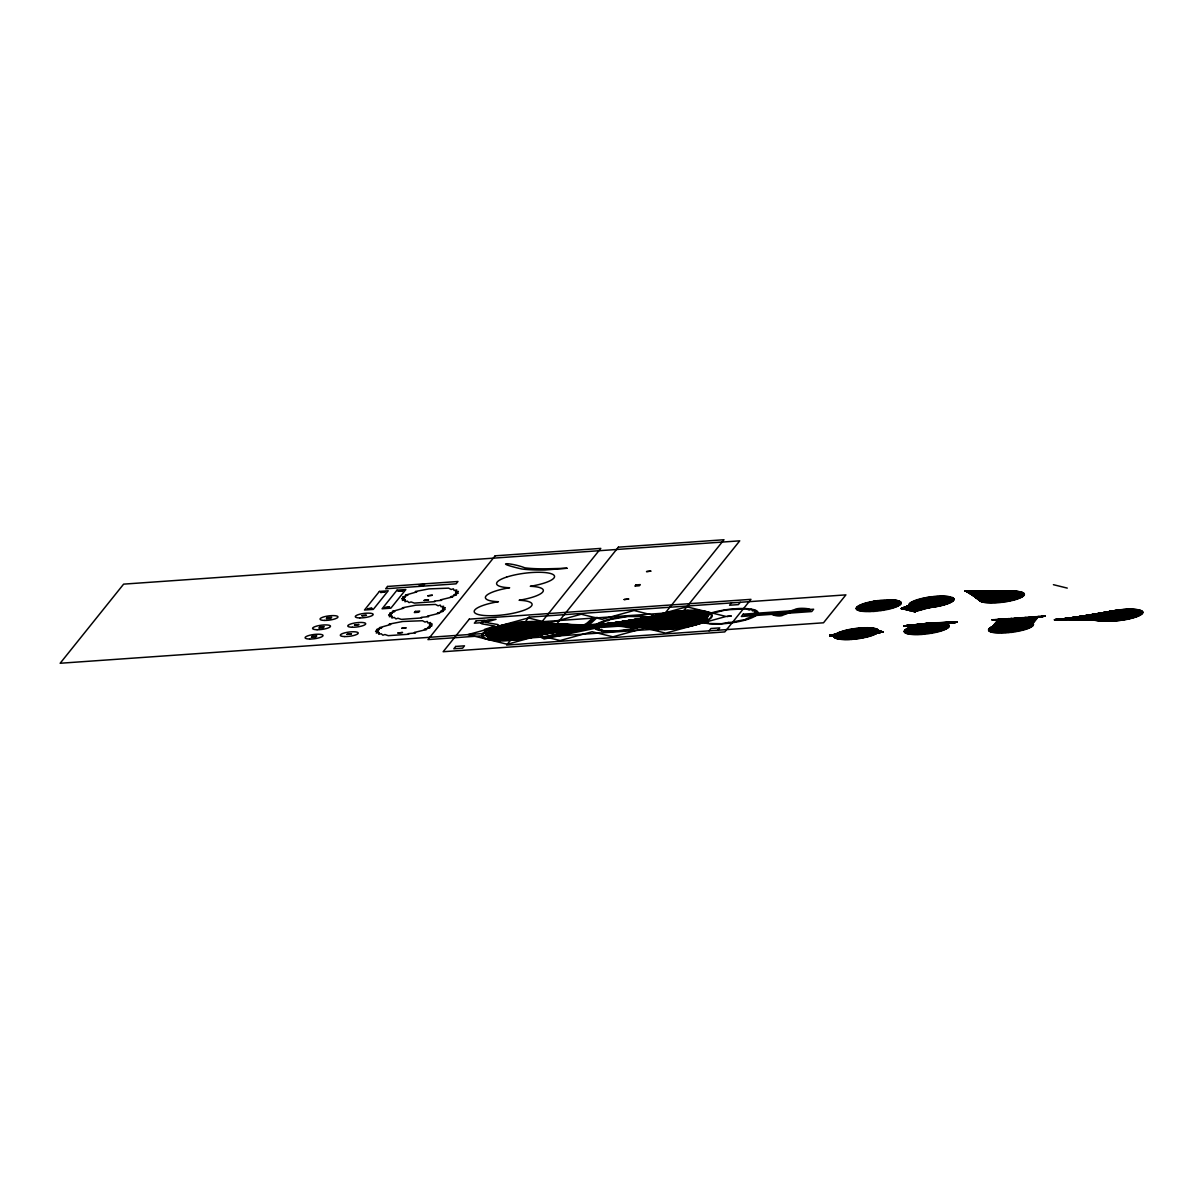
<?xml version="1.0" encoding="UTF-8"?>
<svg xmlns="http://www.w3.org/2000/svg" width="1203" height="1203" viewBox="0 0 1203 1203"><rect width="100%" height="100%" fill="white"/><g stroke="black" fill="none" stroke-linecap="round" stroke-linejoin="round"><path stroke-width="1.5" d="M873.363 611.605L873.634 601.711L894.355 599.996M915.378 607.726L915.242 611.951L909.528 605.816M913.167 611.44L914.641 600.523M872.01 611.68L873.634 601.711L895.318 600.117M888.656 599.726L887.513 605.124L857.047 609.816M916.385 607.831L915.242 611.951L909.273 605.515M915.603 600.162L912.475 611.274L952.4 601.5M870.686 611.726L873.634 601.711L896.235 600.252M773.093 613.169L773.935 614.568A7.94 1.865 -7.3 0 0 775.409 614.883L779.8 614.913A5.804 1.368 -7.3 0 0 781.529 614.703L799.86 609.154A5.804 1.368 -7.3 0 1 801.574 608.944L805.98 608.974A7.94 1.865 -7.3 0 1 807.439 609.274L808.296 610.688L746.687 615.019M869.393 611.756L873.634 601.711L897.077 600.417M889.889 599.726L887.513 605.124L856.716 609.53M916.611 599.816L911.648 611.064L954.009 599.35M868.145 611.756L873.634 601.711L897.844 600.598M917.694 599.47L910.942 610.898L953.979 599.019M891.077 599.756L887.513 605.124L856.461 609.229M866.927 611.741L873.634 601.711L898.551 600.808M918.821 599.124L910.25 610.733L953.859 598.703M594.959 617.771L589.259 622.928A74.902 17.609 -7.3 0 1 579.741 627.891L565.771 632.673L546.794 637.274L605.861 624.913M1000.445 633.214L1012.129 618.327M865.754 611.695L873.634 601.711L899.167 601.034M989.768 631.53L999.452 619.214L1032.009 622.733M1009.798 632.703L1021.633 617.665L988.806 629.004M1015.362 631.936L1026.926 617.289L989.858 627.906M990.851 632.011L1001.046 619.109L1032.46 622.989M1020.67 630.868L1031.678 616.959L991.663 626.793M1021.918 630.567L1032.73 616.883L992.415 626.417M996.941 633.079L1008.43 618.583L1033.497 624.507M1007.016 632.958L1019.001 617.846M1019.392 631.169L1030.61 617.034M1023.121 630.252L1033.783 616.808M1026.415 629.244L1036.43 616.628M989.347 631.259L998.926 619.259M1004.31 633.124L1016.355 618.026M668.808 629.274L739.74 540.839L123.623 584.132L60.15 663.259L676.266 619.966M709.078 630.838L710.943 628.507L719.74 627.891L717.875 630.222M731.484 602.914L729.604 605.229L738.416 604.613L740.281 602.297M999.227 633.199L1011.076 618.402M1001.693 633.214L1013.723 618.222L1033.076 625.56M1011.197 632.537L1023.227 617.545L989.077 628.643M1018.069 631.44L1029.557 617.109L1029.979 627.786M1024.264 629.921L1034.836 616.733M1029.197 628.146L1038.535 616.477M989.001 630.973L998.4 619.289M991.498 632.222L1002.099 619.034M995.873 633.004L1007.377 618.658L988.761 630.673M1013.994 632.161L1025.858 617.365M1008.4 632.838L1020.58 617.74M1028.339 628.522L1038.009 616.507M992.234 632.417L1003.152 618.959M994.866 632.883L1006.325 618.733M1016.73 631.695L1028.505 617.184L990.385 627.545M990.264 631.786L1000.52 619.139M993.919 632.748L1005.272 618.808L1033.347 623.861M1005.648 633.064L1017.949 617.921M993.046 632.598L1004.204 618.883L1033.136 623.56M998.054 633.154L1010.024 618.477L1033.437 624.853M1025.377 629.59L1035.903 616.658L994.129 625.68M1027.407 628.883L1037.482 616.553L995.076 625.319M1002.986 633.184L1015.302 618.101L1032.76 625.921M1012.595 632.357L1024.806 617.44M892.22 599.816L887.513 605.124L856.295 608.913M909.423 610.522L919.994 598.808M864.641 611.635L873.634 601.711L899.709 601.274M863.574 611.545L873.634 601.711L900.175 601.53M908.596 610.312L921.227 598.492M893.318 599.891L887.513 605.124L856.22 608.598M862.566 611.44L873.634 601.711L900.551 601.816M907.904 610.147L922.49 598.207M861.634 611.304L873.634 601.711L900.836 602.101M649.019 621.094L651.47 619.154L648.733 619.59L649.409 617.771L646.883 618.357L645.71 616.763L627.59 616.462L607.229 620.071L608.808 620.417L601.936 621.846L604.041 622.026L597.996 623.74L600.477 623.74L595.665 625.635M860.746 611.154L873.634 601.711L901.047 602.417M906.927 609.906L923.784 597.921M859.95 610.974L873.634 601.711L901.167 602.733M925.107 597.65L906.1 609.695L950.49 602.613M859.213 610.778L873.634 601.711L901.197 603.064M598.372 625.44L595.064 627.395L597.846 627.034L596.267 628.928L598.914 628.417L599.154 630.131L601.53 629.5L603.59 630.928L615.831 631.139L636.628 628.101L635.349 627.665L642.477 626.417L640.628 626.146L650.297 622.658M651.184 621.725L647.876 623.68L650.643 623.319L649.079 625.214L651.725 624.703L651.966 626.417L654.342 625.786L656.402 627.214L658.342 626.507L662.071 627.56L675.68 626.823L695.289 622.703L693.439 622.432L699.935 620.853L697.635 620.763L703.108 618.943L700.492 619.049L704.582 617.109L701.815 617.38L704.281 615.44L701.544 615.891L702.221 614.071L699.695 614.643L698.522 613.064L680.402 612.748L660.041 616.357L661.62 616.703L654.748 618.131L656.853 618.312L650.808 620.026L653.289 620.026L648.477 621.921M858.551 610.568L873.634 601.711L901.152 603.395M949.708 602.989L904.987 609.425L926.46 597.41M857.965 610.327L873.634 601.711L901.002 603.741M988.595 630.372L1011.603 618.372L1033.302 625.199M857.468 610.071L873.634 601.711L900.776 604.101M927.844 597.169L903.874 609.154L948.851 603.365M647.68 622.763L651.77 620.823M988.52 630.041L1014.776 618.147M902.626 608.853L929.227 596.959M921.378 634.582L948.941 622.763L904.791 630.177M920.024 634.658L947.874 622.838L904.34 630.898M918.701 634.703L946.821 622.913L904.235 631.575M917.408 634.733L945.769 622.989L904.476 632.207M988.52 629.71L1017.407 617.951L1032.369 626.282M916.16 634.748L945.242 623.034L904.731 632.507M923.498 608.011L901.378 608.538L930.626 596.778M914.942 634.718L944.716 623.064L905.483 633.064M922.205 608.041L901.378 608.538L932.024 596.598M913.769 634.673L944.19 623.109L905.979 633.304M924.821 607.966L901.378 608.538L933.423 596.447M988.625 629.364L1019.527 617.816L1031.888 626.658M920.957 608.056L901.378 608.538L934.806 596.312M912.656 634.613L944.19 623.109L906.566 633.545M911.588 634.522L943.648 623.139L907.949 633.951M926.175 607.891L901.378 608.538L936.19 596.207M919.739 608.026L901.378 608.538L937.543 596.132M910.581 634.417L943.648 623.139L908.761 634.131M927.543 607.801L901.378 608.538L938.881 596.071M909.633 634.282L943.648 623.139M928.927 607.68L901.378 608.538L940.19 596.026M918.566 607.981L901.378 608.538L941.453 596.011M930.31 607.545L901.378 608.538L942.701 596.011M989.422 628.282L1025.332 617.395L1030.7 627.41M931.708 607.38L901.378 608.538L943.889 596.041M907.227 633.755L944.19 623.109M933.107 607.199L901.378 608.538L945.032 596.102M934.505 606.989L901.378 608.538L946.129 596.177M948.129 596.402L902.912 608.913L947.919 603.726M904.43 609.289L949.889 596.703M905.949 609.665L951.979 597.32M908.175 610.222L952.971 597.831M908.866 610.387L953.362 598.102M913.453 611.515L953.588 600.387M952.881 601.124L914.415 611.756L912.927 601.259M947.152 596.282L902.07 608.718L946.941 604.071M903.603 609.094L949.047 596.538M905.122 609.47L950.656 596.899M907.348 610.011L952.52 597.56M909.558 610.553L953.648 598.387M912.205 611.199L953.964 599.68M912.746 611.35L953.814 600.041M953.287 600.763L913.859 611.62L913.754 600.883M990.986 627.169L1030.084 617.064M850.957 639.53L882.716 631.816L860.972 627.846M905.062 632.793L945.242 623.034M852.325 639.44L829.905 635.53L862.325 627.771M849.604 639.605L882.716 631.816L859.589 627.966M853.709 639.319L829.905 635.53L863.664 627.71M848.28 639.665L882.716 631.816L858.205 628.086M993.227 626.041L1034.309 616.763M855.107 639.184L829.905 635.53L864.972 627.665M847.002 639.68L882.716 631.816L856.807 628.237M856.506 639.019L829.905 635.53L866.25 627.65M845.739 639.695L882.716 631.816L855.408 628.417M904.31 631.891L946.295 622.959M857.904 638.838L829.905 635.53L867.483 627.65M844.521 639.665L882.716 631.816L854.01 628.598M909.288 610.492L951.844 601.876M859.288 638.628L829.905 635.53L868.671 627.695M510.824 639.274L570.643 627.38L523.891 622.989M996.099 624.974L1039.061 616.432M512.749 639.139L572.899 627.109L568.418 627.59L569.184 627.966L572.808 627.274L525.801 622.853M514.689 638.958L574.869 627.094L527.681 622.763M516.643 638.763L576.463 626.974L529.515 622.703M680.387 612.011L620.297 623.906L667.364 628.252M682.327 611.861L622.402 623.755L669.259 628.146M843.363 639.62L882.716 631.816L852.626 628.823M676.477 612.417L616.598 624.162L663.68 628.387M678.447 612.207L618.177 624.041L665.5 628.327M684.236 611.726L623.455 623.68L671.184 627.996M508.929 639.394L570.643 627.38L521.952 623.139M518.598 638.522L578.568 626.823L531.32 622.673M674.522 612.673L614.477 624.312L661.906 628.387M860.671 638.417L829.905 635.53L869.814 627.74M904.235 631.229L947.347 622.883M1119.467 609.861L1076.354 618.207L1111.046 621.139M520.553 638.267L580.688 626.688L533.064 622.673M686.116 611.635L623.455 623.68L673.124 627.831M997.182 624.628L1040.129 616.357M507.064 639.47L570.643 627.38L520.012 623.334M672.567 612.944L612.372 624.462L616.883 624.101L615.996 623.695L612.462 624.447L660.191 628.372M842.235 639.56L882.716 631.816L851.258 629.049M1074.76 618.327L1118.068 610.056M1120.865 609.68L1076.354 618.207L1112.339 621.109M522.508 637.966L583.32 626.492L534.749 622.703M1122.264 609.53L1076.354 618.207L1113.662 621.049M670.642 613.244L609.726 624.643L547.26 630.222M687.951 611.575L623.455 623.68L675.078 627.62M862.04 638.176L829.905 635.53L870.912 627.816M1073.181 618.432L1116.685 610.267M505.245 639.515L570.643 627.38L518.057 623.545M524.433 637.65L585.44 626.342L648.026 620.056M998.31 624.297L1041.708 616.252M1123.647 609.41L1076.354 618.207L1115.001 620.974M668.718 613.575L607.62 624.793L544.673 631.786M689.74 611.545L623.455 623.68L677.033 627.395M841.183 639.47L882.716 631.816L849.904 629.289M1071.602 618.537L1115.301 610.492M526.328 637.304L587.545 626.207L537.906 622.883M1015.663 621.38L1044.881 616.026L1004.595 622.823M1070.535 618.613L1113.948 610.748M1125.031 609.304L1076.354 618.207L1116.369 620.883M503.486 639.53L570.643 627.38L516.087 623.801M863.378 637.921L829.905 635.53L871.949 627.921M1126.384 609.214L1076.354 618.207L1117.767 620.763M666.838 613.936L605.5 624.943L542.418 632.823M691.484 611.545L623.455 623.68L678.988 627.124M907.483 610.041L951.212 602.252M999.482 623.966L1044.881 616.026L1003.272 623.079M528.207 636.943L589.665 626.056L539.38 623.004M840.175 639.364L882.716 631.816L848.581 629.56M904.521 630.537L948.415 622.808M1068.956 618.733L1112.625 611.004M1127.722 609.154L1076.354 618.207L1119.151 620.628M501.771 639.515L570.643 627.38L514.147 624.071M664.988 614.312L603.395 625.079L654.026 627.981M1012.896 621.605L1044.881 616.026L1010.114 621.936M693.169 611.575L623.455 623.68L680.928 626.838M864.686 637.635L829.905 635.53L872.927 628.041M1000.716 623.665L1044.881 616.026L1001.979 623.365M500.117 639.455L570.643 627.38L512.207 624.387M530.027 636.552L591.771 625.906L540.764 623.169M1011.512 621.756L1044.881 616.026M1067.377 618.838L1111.331 611.289M1129.031 609.109L1076.354 618.207L1120.549 620.462M663.184 614.703L601.274 625.229L652.673 627.801M839.228 639.229L882.716 631.816L847.273 629.846M531.816 636.146L593.35 625.786L542.072 623.365M694.793 611.65L623.455 623.68L682.868 626.522M1130.294 609.094L1076.354 618.207L1121.948 620.282M498.523 639.379L570.643 627.38L510.298 624.703M865.98 637.349L829.905 635.53L873.829 628.192M1065.783 618.943L1110.068 611.59M661.424 615.124L599.696 625.349L651.424 627.59M631.921 622.568C625.816 624.793 639.44 622.568 632.086 622.537M1131.542 609.109L1076.354 618.207L1123.346 620.071M533.546 635.71L658.086 616.026M696.342 611.741L623.455 623.68L684.763 626.177M838.356 639.079L882.716 631.816L846.01 630.131M497.019 639.259L570.643 627.38L508.403 625.064M874.671 628.342L830.431 635.485L868.416 636.733M1064.73 619.019L1108.835 611.891M1132.73 609.139L1076.354 618.207L1124.73 619.861M659.725 615.56L535.2 635.274M905.137 629.816L949.468 622.733M697.815 611.876L623.455 623.68L686.627 625.816M837.544 638.898L882.19 631.846L844.792 630.447M495.591 639.109L570.643 627.38L506.553 625.44M1133.873 609.184L1076.354 618.207L1126.083 619.62M875.453 628.537L830.957 635.455L869.574 636.402M1063.151 619.139L1107.662 612.222M699.199 612.041L623.455 623.68L688.462 625.425M1134.955 609.259L1076.354 618.207L1127.422 619.365M494.253 638.928L570.643 627.38L504.749 625.846M536.809 634.808L599.169 625.38L545.38 624.116M836.807 638.703L881.649 631.891L843.604 630.778M905.588 629.44L949.994 622.688M876.145 628.733L831.484 635.41L870.671 636.071M1062.084 619.214L1106.534 612.553M656.522 616.492L593.891 625.755L648.267 626.793M700.492 612.237L623.455 623.68L690.236 625.019M1135.993 609.365L1076.354 618.207L1128.745 619.094M493.004 638.718L570.643 627.38L502.989 626.267M836.145 638.492L881.122 631.921L842.476 631.109M538.327 634.327L600.748 625.274L546.267 624.432M1136.97 609.485L1076.354 618.207L1130.023 618.793M701.695 612.462L623.455 623.68L691.966 624.583M876.761 628.958L832.01 635.379L871.724 635.71M906.1 629.064L951.047 622.628M1060.505 619.319L1105.452 612.898M491.847 638.492L570.643 627.38L501.29 626.703M655.049 616.974L592.297 625.861L647.425 626.477M539.771 633.846L602.327 625.154L547.064 624.763M835.574 638.252L880.596 631.966L841.408 631.455M1137.888 609.635L1076.354 618.207L1131.271 618.492M702.808 612.703L623.455 623.68L693.635 624.131M877.303 629.199L832.536 635.334L872.716 635.364M490.794 638.222L570.643 627.38L499.666 627.154M906.701 628.688L951.573 622.583M1059.452 619.395L1104.429 613.244M653.635 617.47L590.718 625.981L646.703 626.131M1138.73 609.801L1076.354 618.207L1132.474 618.177M541.139 633.334L603.921 625.049L547.726 625.124M703.8 612.989L623.455 623.68L695.229 623.68M835.062 638.011L880.07 631.996L840.386 631.801M489.832 637.921L570.643 627.38L498.102 627.62M877.769 629.47L833.062 635.304L873.634 635.004M1139.497 609.981L1076.354 618.207L1133.617 617.846M907.378 628.327L952.099 622.553M1058.399 619.47L1103.482 613.605M652.312 617.981L589.139 626.086L646.086 625.755M704.702 613.289L623.455 623.68L696.763 623.199M834.641 637.74L879.543 632.041L839.423 632.161M488.989 637.605L570.643 627.38L496.613 628.116M1140.188 610.192L1076.354 618.207L1134.73 617.515M878.145 629.74L833.062 635.304L874.491 634.628M1102.595 613.966L1057.858 619.5L1098.7 619.184M651.094 618.492L588.072 626.161L645.575 625.365M705.484 613.635L623.455 623.68L698.206 622.703M908.13 627.951L953.167 622.477M1140.82 610.417L1076.354 618.207L1135.782 617.169M488.268 637.259L570.643 627.38L495.2 628.613M543.591 632.312L606.553 624.868L548.733 625.906M834.311 637.455L879.543 632.041L838.536 632.522M706.161 613.981L623.455 623.68L699.575 622.207M878.431 630.026L833.604 635.259L875.288 634.252M908.957 627.575L953.693 622.432M1056.805 619.575L1101.768 614.342M1141.361 610.658L1076.354 618.207L1136.76 616.808M487.651 636.883L570.643 627.38L493.892 629.109M649.966 619.004L587.019 626.237L645.199 624.958M676.582 619.395L674.026 620.237L675.65 620.553M706.717 614.372L623.455 623.68L700.838 621.695M834.055 637.154L879.017 632.071L837.709 632.898M1141.812 610.913L1076.354 618.207L1137.692 616.447M487.155 636.492L570.643 627.38L492.659 629.62M932.746 622.823L904.055 625.921L946.55 623.786M878.641 630.342L833.604 635.259L875.995 633.891M1101.016 614.718L1056.279 619.62L1098.113 618.598M648.943 619.53L585.966 626.312L644.943 624.522M909.844 627.214L954.746 622.357M1142.188 611.184L1076.354 618.207L1138.549 616.071M707.153 614.763L623.455 623.68L702.026 621.184M934.084 622.763L904.055 625.921L945.859 623.59M833.89 636.838L879.017 632.071L836.957 633.274M486.764 636.086L570.643 627.38L491.531 630.146M545.636 631.274L608.673 624.718L549.245 626.763M935.393 622.718L904.055 625.921L945.092 623.395M910.806 626.853L955.799 622.282M876.641 633.515L834.13 635.229L878.761 630.658M1097.873 617.966L1055.226 619.695L1100.339 615.094M1142.489 611.485L1076.354 618.207L1139.331 615.71M707.484 615.199L623.455 623.68L703.093 620.658M856.235 608.252L887.513 605.124L887.378 599.741M486.508 635.65L570.643 627.38L490.508 630.658M936.656 622.703L904.055 625.921L944.25 623.229M833.814 636.522L878.491 632.116L836.28 633.635M546.508 630.748L609.199 624.673L549.335 627.229M1142.7 611.786L1076.354 618.207L1140.053 615.334M707.68 615.635L623.455 623.68L704.071 620.131M937.904 622.703L904.055 625.921L943.332 623.094M911.814 626.507L956.325 622.252M877.198 633.139L834.13 635.229L878.807 630.989M1055.226 619.695L1099.737 615.47M647.214 620.583L584.914 626.387L644.778 623.605M486.373 635.199L570.643 627.38L489.591 631.184M935.889 606.778L901.378 608.538L945.889 604.417M1142.82 612.101L1076.354 618.207L1140.685 614.959M707.755 616.086L623.455 623.68L704.943 619.605M939.092 622.748L904.055 625.921L942.355 622.974M912.897 626.161L956.851 622.207L931.393 622.898M833.829 636.192L878.491 632.116L835.694 634.011M856.325 607.906L887.513 605.124L886.07 599.771M486.358 634.733L570.643 627.38L488.779 631.71M937.242 606.538L901.378 608.538L944.791 604.763M940.235 622.793L904.055 625.921L941.317 622.868M877.679 632.763L834.13 635.229L878.746 631.334M1142.85 612.432L1054.7 619.725L1097.873 617.635M646.507 621.109L584.372 626.417L644.883 623.124M707.71 616.568L623.455 623.68L705.695 619.094M914.024 625.831L956.851 622.207L930.009 623.019M833.92 635.846L878.491 632.116L835.168 634.387M486.463 634.252L570.643 627.38L488.087 632.237M547.906 629.695L610.252 624.598L549.124 628.177M938.596 606.267L901.378 608.538L943.633 605.094M1142.79 612.778L1076.354 618.207L1141.241 614.583M878.07 632.402L834.13 635.229L878.611 631.68M1098.775 616.207L1054.7 619.725L1097.978 617.289M645.936 621.62L583.846 626.462L645.109 622.628M707.544 617.049L623.455 623.68L706.326 618.568M675.8 620.553L678.507 619.725L676.733 619.38M856.506 607.56L887.513 605.124L884.731 599.831M915.197 625.5L956.851 622.207L928.626 623.139M939.904 605.996L901.378 608.538L942.43 605.41M1142.655 613.124L1076.354 618.207L1141.722 614.207M486.689 633.77L570.643 627.38L487.501 632.748M834.115 635.485L878.491 632.116L834.732 634.763M548.433 629.184L610.252 624.598L548.839 628.688M707.259 617.545L623.455 623.68L706.853 618.056M916.43 625.184L956.851 622.207L927.227 623.289M834.13 635.229L878.385 632.026M1142.429 613.485L1076.354 618.207L1142.113 613.846M1098.429 616.568L1054.174 619.771L1098.159 616.928M901.378 608.538L941.182 605.711M917.694 624.898L956.851 622.207L925.829 623.47M834.371 635.124L878.491 632.116M856.777 607.199L887.513 605.124L883.378 599.921M918.987 624.613L956.851 622.207L924.43 623.65M920.31 624.342L956.851 622.207L923.047 623.861M857.137 606.823L887.513 605.124L881.994 600.026M921.663 624.101L956.851 622.207M549.29 627.695L609.726 624.643L658.537 628.327M976.49 593.605L1019.452 591.59M1021.076 591.951L977.317 593.801L987.858 602.974M978.851 594.177L1021.768 592.147M975.648 593.395L1018.55 591.455M857.574 606.462L887.513 605.124L880.611 600.162M974.821 593.184L1017.573 591.335M1022.385 592.372L979.257 594.282L992.625 603.094M904.581 625.891L947.182 624.011M1016.535 591.229L973.844 592.944L983.167 602.312M1022.926 592.613L979.257 594.282L993.919 603.064M644.808 624.071L585.44 626.342L536.358 622.778M1015.437 591.154L973.016 592.748L982.43 602.117M905.107 625.846L947.723 624.252M972.054 592.508L1014.294 591.094M858.085 606.086L887.513 605.124L879.213 600.312M1023.392 592.884L979.257 594.282L995.227 603.019M1055.753 619.65L1097.948 618.297M906.16 625.771L948.175 624.522M971.077 592.267L1013.106 591.064M549.049 626.327L607.62 624.793L656.958 628.237M1023.768 593.154L979.257 594.282L996.58 602.944M970.25 592.056L1011.873 591.064M907.212 625.695L948.55 624.793M858.686 605.711L887.513 605.124L877.814 600.477M969.272 591.816L1010.595 591.079M1024.069 593.44L979.257 594.282L997.949 602.853M1057.332 619.545L1098.369 618.898M907.739 625.665L948.851 625.079M968.445 591.62L1009.287 591.124M1024.264 593.756L979.257 594.282L999.332 602.733M548.297 625.5L605.5 624.943L655.455 628.131M859.363 605.335L887.513 605.124L876.416 600.673M1007.964 591.184L967.468 591.38L979.528 600.252M1024.385 594.071L979.257 594.282L1000.731 602.598M908.806 625.59L949.062 625.395M1058.926 619.44L1099.121 619.455M1006.595 591.259L966.641 591.169L979.437 599.936M1024.43 594.402L979.257 594.282L1002.129 602.432M909.333 625.545L949.182 625.71M860.115 604.959L887.513 605.124L875.032 600.883M1059.978 619.365L1099.617 619.71M965.798 590.974L1005.227 591.365M1024.37 594.733L979.257 594.282L1003.528 602.252M909.859 625.515L949.212 626.041M1003.828 591.5L965.392 590.868L979.543 599.244M1061.031 619.289L1100.204 619.936M1024.234 595.094L979.257 594.282L1004.911 602.041M860.942 604.598L887.513 605.124L873.664 601.124M1002.43 591.65L965.392 590.868L979.738 598.899M1062.625 619.169L1100.865 620.146M910.912 625.44L949.167 626.372M1001.031 591.831L965.392 590.868L980.009 598.538M1024.009 595.44L979.257 594.282L1006.294 601.831M649.214 627.079L543.275 623.59M544.373 623.846L650.267 627.349M999.633 592.011L965.392 590.868L980.355 598.177M1063.678 619.094L1101.587 620.342M1023.693 595.816L979.257 594.282L1007.663 601.59M861.829 604.237L887.513 605.124L872.31 601.365M911.438 625.41L949.017 626.733M998.249 592.222L965.392 590.868L980.791 597.801M1065.256 618.989L1102.399 620.522M829.905 635.53L867.213 637.049M1023.302 596.177L979.257 594.282L1009.001 601.32M1024.52 621.259L992.069 619.74L1017.031 621.289M948.791 627.079L911.964 625.365L922.746 634.492M1025.603 621.334L992.069 619.74L1018.37 621.229M996.881 592.462L965.392 590.868L981.317 597.425M862.792 603.876L887.513 605.124L870.972 601.635M1066.835 618.883L1103.271 620.673M1026.64 621.44L992.069 619.74L1028.535 621.71M1022.821 596.553L979.257 594.282L1010.309 601.049M1027.618 621.56L992.069 619.74L1019.678 621.184M1067.903 618.808L1104.219 620.808M912.491 625.334L948.475 627.455M995.528 592.703L965.392 590.868L981.904 597.049M1022.264 596.929L979.257 594.282L1011.603 600.763M1069.482 618.688L1105.226 620.913M993.648 619.62L1029.377 621.876M863.799 603.515L887.513 605.124L869.679 601.906M1071.061 618.583L1106.294 621.004M1021.618 597.305L979.257 594.282L1012.836 600.462M948.084 627.816L913.032 625.289L924.13 634.372M994.204 592.974L965.392 590.868L982.58 596.673M995.227 619.515L1030.144 622.056M1072.655 618.462L1107.407 621.079M1074.234 618.357L1108.58 621.109M1020.911 597.665L979.257 594.282L1014.039 600.147M996.821 619.41L1030.836 622.267M1075.813 618.252L1109.798 621.139M992.896 593.259L965.392 590.868L983.332 596.312M864.882 603.169L887.513 605.124L868.416 602.207M913.558 625.259L947.603 628.192M1020.114 598.041L979.257 594.282L1015.197 599.816M997.873 619.334L1031.467 622.492M991.633 593.545L965.392 590.868L984.159 595.936M947.047 628.567L914.085 625.214L925.513 634.237M1019.257 598.417L979.257 594.282L1016.309 599.47M874.731 611.515L873.634 601.711L900.476 604.462M866.01 602.838L887.513 605.124L867.198 602.523M1018.34 598.778L979.257 594.282L1017.347 599.124M876.115 611.395L873.634 601.711L900.07 604.838M914.611 625.184L946.415 628.943M990.415 593.861L965.392 590.868L985.046 595.575M877.498 611.244L873.634 601.711L899.603 605.214M945.693 629.304L915.137 625.139L926.911 634.071M989.242 594.177L965.392 590.868L986.009 595.214M1002.625 619.004L1032.836 623.259M878.897 611.094L873.634 601.711L899.032 605.575M928.31 633.891L915.663 625.109L944.911 629.68M988.099 594.523L965.392 590.868L987.031 594.868M880.295 610.898L873.634 601.711L898.4 605.951M915.663 625.109L944.054 630.056M881.694 610.703L873.634 601.711L897.679 606.327M943.122 630.417L916.19 625.064L929.708 633.68M1006.851 618.703L1033.467 624.177M883.077 610.477L873.634 601.711L896.897 606.703M931.092 633.47L916.716 625.034L942.144 630.763M884.431 610.237L873.634 601.711L896.04 607.064M1053.407 584.688L1067.272 588.102M932.445 633.229L916.716 625.034L941.092 631.124M885.784 609.981L873.634 601.711L895.107 607.425M916.716 625.034L939.994 631.455M887.092 609.71L873.634 601.711L894.13 607.786M933.784 632.973L917.257 624.989L938.836 631.786M888.37 609.425L873.634 601.711L893.077 608.132M935.107 632.688L917.257 624.989L937.633 632.101M889.619 609.124L873.634 601.711L891.979 608.477M917.257 624.989L936.385 632.402M873.634 601.711L890.821 608.808M965.949 591.004L979.453 599.59M979.122 594.252L991.362 603.109M978.565 594.117L990.159 603.079M968.159 591.545L979.693 600.568M978.009 593.981L988.986 603.034M969.001 591.756L979.934 600.868M969.829 591.966L980.265 601.154M976.625 593.635L986.806 602.883M970.656 592.162L980.686 601.425M975.934 593.47L985.798 602.778M971.498 592.372L981.197 601.665M975.242 593.29L984.851 602.643M972.189 592.538L981.768 601.906M974.55 593.124L983.979 602.492M1022.174 617.62L1031.332 627.034M909.859 606.101L915.242 611.951L914.445 607.59M909.107 605.199L915.242 611.951L912.175 601.635M910.28 606.372L915.242 611.951L913.558 607.44M909.032 604.883L915.242 611.951L911.498 601.996M909.047 604.538L915.242 611.951L910.897 602.372M909.137 604.207L915.242 611.951L910.385 602.748M911.363 606.853L915.242 611.951L912.761 607.259M909.318 603.846L915.242 611.951L909.949 603.124M909.588 603.485L915.242 611.951L912.024 607.064M543.305 630.402A4.526 1.068 -7.3 0 1 539.846 629.545A4.526 1.068 -7.3 0 1 545.17 628.071M775.333 612.868C777.604 618.011 791.769 609.635 794.175 609.966C797.213 606.718 816.536 609.094 807.589 610.267C801.604 607.876 791.409 612.101 783.424 614.913C779.078 618.147 764.416 612.868 775.333 612.868M806.04 610.944L810.536 610.477L806.085 610.853M367.562 608.808L372.058 608.267L367.577 608.763M385.155 607.575L389.652 607.034L385.171 607.53M597.199 617.485L591.305 622.898A77.157 18.135 -7.3 0 1 581.5 628.011A63.744 14.992 -7.3 0 1 575.004 630.492L556.117 635.801L544.568 637.62L549.019 636.928L548.147 637.545L545.485 637.289L571.876 630.101A59.158 13.91 -7.3 0 0 577.951 627.771A72.646 17.083 -7.3 0 0 587.199 622.959L592.959 617.771L597.199 617.515M485.29 622.387L497.756 624.537L499.35 625.725L493.937 628.222L484.493 629.44L494.899 626.071L482.102 623.906L480.884 623.229L481.245 622.282L487.922 619.921L496.072 619.304L485.29 622.357M728.552 622.447L721.454 623.71L709.214 623.5L707.153 622.086L704.778 622.703L704.537 620.989L701.875 621.5L703.454 619.605L700.687 619.981L703.996 618.011L701.289 618.207L706.101 616.312L703.62 616.312L709.665 614.598L707.559 614.432L726.101 609.861L746.251 608.778L749.168 610.026L751.334 609.35L752.507 610.929L755.033 610.357L754.356 612.177L757.093 611.741L754.627 613.68L757.394 613.395L753.304 615.334L755.92 615.244L746.251 618.733L748.101 618.989L734.943 621.5L735.574 622.071L728.552 622.447M378.99 632.537L378.78 634.312L381.231 633.71L382.84 635.214L384.9 634.522L388.238 635.665L408.704 634.237L408.238 633.635L415.516 632.913L414.388 632.447L426.584 629.485L424.373 629.349L430.148 627.575L427.591 627.635L432.057 625.71L429.321 625.936L432.208 623.996L429.456 624.387L430.569 622.537L427.982 623.079L427.276 621.425L425.005 622.071L422.509 620.733L402.749 621.485L389.216 624.101L390.659 624.492L379.336 627.71L381.742 627.74L376.584 629.605L379.246 629.455L375.547 631.41L378.313 631.094L376.283 633.019L378.99 632.537M392.058 616.252L391.847 618.011L394.298 617.41L395.907 618.928L397.967 618.237L401.306 619.38L421.772 617.936L421.306 617.35L428.584 616.628L427.456 616.162L439.651 613.184L437.441 613.064L443.215 611.289L440.659 611.335L445.125 609.41L442.388 609.65L445.275 607.695L442.524 608.101L443.636 606.237L441.05 606.778L440.343 605.139L438.072 605.786L435.576 604.447L415.817 605.199L402.283 607.801L403.727 608.192L392.404 611.41L394.81 611.455L389.652 613.319L392.313 613.169L388.614 615.124L391.381 614.808L389.351 616.718L392.058 616.252M405.125 599.951L404.915 601.726L407.366 601.124L408.975 602.628L411.035 601.936L414.373 603.094L434.839 601.65L434.373 601.049L441.651 600.327L440.524 599.861L452.719 596.899L450.508 596.763L456.283 594.989L453.726 595.049L458.193 593.124L455.456 593.365L458.343 591.41L455.591 591.816L456.704 589.951L454.117 590.493L453.411 588.838L451.14 589.5L448.644 588.147L428.885 588.899L415.351 591.515L416.794 591.906L405.471 595.124L407.877 595.154L402.719 597.019L405.381 596.883L401.682 598.823L404.449 598.508L402.419 600.432L405.125 599.951M347.02 634.387L351.517 633.876L347.065 634.312M354.494 625.079L358.99 624.568L354.509 625.049M361.968 615.771L366.449 615.259L361.998 615.695M380.629 592.493L385.125 591.981L380.674 592.417M398.238 591.259L402.719 590.748L398.238 591.259M397.967 633.004L402.464 632.492L397.967 633.004M401.697 628.357L406.193 627.846L401.727 628.312M424.103 600.432L428.599 599.921L424.148 600.342M427.832 595.771L432.328 595.259L427.832 595.771M489.185 633.184L493.681 632.673L489.185 633.184M515.591 631.334L520.087 630.823L515.606 631.289M541.997 629.485L546.493 628.974L541.997 629.485M603.605 625.154L608.101 624.643L603.62 625.109M621.214 623.906L625.71 623.395L621.229 623.876M624.146 599.545L628.643 599.034L624.146 599.545M646.552 571.62L651.034 571.109L646.597 571.53M700.432 618.342L704.928 617.831L700.432 618.342M726.838 616.492L731.334 615.981L726.853 616.447M744.431 615.259L748.928 614.748L744.431 615.259M566.989 568.222L545.109 569.996A77.157 18.135 -7.3 0 1 528.658 569.651A63.744 14.992 -7.3 0 1 521.561 568.959C490.629 561.711 511.771 562.613 524.809 567.816A59.158 13.91 -7.3 0 0 531.44 568.463A72.646 17.083 -7.3 0 0 546.959 568.793L566.974 568.267M312.329 636.207L311.397 637.364L315.803 637.064L316.735 635.891L312.329 636.207M319.803 626.898L318.87 628.056L323.261 627.755L324.193 626.583L319.803 626.898M327.261 617.59L326.329 618.748L330.735 618.432L331.667 617.274L327.261 617.59M379.411 591.41L364.479 610.026L373.276 609.41L388.208 590.793L379.411 591.41M387.546 586.447L385.667 588.778L456.087 583.831L457.952 581.5L387.546 586.447M397.005 590.177L382.073 608.793L390.87 608.177L405.817 589.56L397.005 590.177M420.073 584.703L419.14 585.876L423.546 585.56L424.479 584.402L420.073 584.703M415.276 611.395L414.343 612.568L418.749 612.252L419.682 611.094L415.276 611.395M495.155 555.816L427.952 639.605L533.576 632.192L600.778 548.403L495.155 555.816M469.29 619.139L443.155 651.725L724.808 631.921L750.943 599.35L469.29 619.139M455.696 646.447L453.832 648.778L462.629 648.161L464.493 645.831L455.696 646.447M476.223 620.838L474.358 623.169L483.17 622.553L485.035 620.222L476.223 620.838M529.034 617.139L506.643 645.064L823.499 622.793L845.904 594.868L529.034 617.139M618.387 547.17L551.185 630.958L656.793 623.53L723.995 539.741L618.387 547.17M635.861 584.914L634.928 586.087L639.319 585.771L640.252 584.613L635.861 584.914M679.334 610.959L664.402 629.59L673.199 628.958L688.131 610.342L679.334 610.959M674.537 619.545L673.605 620.703L677.996 620.387L678.943 619.229L674.537 619.545M743.213 614.162L741.349 616.492L811.754 611.545L813.634 609.214L743.213 614.162M528.403 617.936L468.042 634.598L507.275 644.267L539.29 635.425L560.087 640.552L592.087 631.71L612.898 636.838L644.898 628.011L665.71 633.124L726.056 616.462L686.823 606.793L654.823 615.635L634.011 610.507L602.011 619.35L581.214 614.222L549.2 623.064L528.403 617.936M608.507 623.214L541.019 637.349L544.147 638.973L611.635 624.853L608.507 623.214M682.808 611.816L524.373 622.959A31.729 7.459 -7.3 0 0 487.035 633.259A4.526 1.068 -7.3 0 0 490.493 634.116L701.74 619.274A4.526 1.068 -7.3 0 0 707.078 617.801A4.526 1.068 -7.3 0 0 703.605 616.944L492.373 631.786A4.526 1.068 -7.3 0 0 487.035 633.259A31.729 7.459 -7.3 0 0 511.305 639.244L669.74 628.116A31.729 7.459 -7.3 0 0 707.078 617.801A31.729 7.459 -7.3 0 0 682.808 611.816M633.379 621.665L562.974 626.613A5.444 1.278 -7.3 0 0 556.568 628.372A5.444 1.278 -7.3 0 0 560.733 629.395L631.139 624.447A5.444 1.278 -7.3 0 0 637.545 622.688A5.444 1.278 -7.3 0 0 633.379 621.665M500.012 640.718A36.27 8.526 -7.3 0 0 553.831 626.703A36.27 8.526 -7.3 0 0 499.681 625.876A36.27 8.526 -7.3 0 0 500.012 640.718M506.583 577.109A29.203 6.872 -7.3 0 0 509.651 587.756A29.203 6.872 -7.3 0 0 486.012 595.996A29.203 6.872 -7.3 0 0 498.448 601.711A29.203 6.872 -7.3 0 0 476.929 614.086A29.203 6.872 -7.3 0 0 522.147 610.898A29.203 6.872 -7.3 0 0 519.094 600.267A29.203 6.872 -7.3 0 0 542.718 592.011A29.203 6.872 -7.3 0 0 530.282 586.297A29.203 6.872 -7.3 0 0 551.801 573.921A29.203 6.872 -7.3 0 0 506.583 577.109M309.607 639.034A9.068 2.135 -7.3 0 0 323.066 635.53A9.068 2.135 -7.3 0 0 309.532 635.319A9.068 2.135 -7.3 0 0 309.607 639.034M317.081 629.725A9.068 2.135 -7.3 0 0 330.524 626.222A9.068 2.135 -7.3 0 0 316.99 626.011A9.068 2.135 -7.3 0 0 317.081 629.725M324.539 620.417A9.068 2.135 -7.3 0 0 337.998 616.913A9.068 2.135 -7.3 0 0 324.464 616.703A9.068 2.135 -7.3 0 0 324.539 620.417M344.81 636.567A9.068 2.135 -7.3 0 0 358.268 633.064A9.068 2.135 -7.3 0 0 344.735 632.853A9.068 2.135 -7.3 0 0 344.81 636.567M352.284 627.259A9.068 2.135 -7.3 0 0 365.742 623.755A9.068 2.135 -7.3 0 0 352.193 623.545A9.068 2.135 -7.3 0 0 352.284 627.259M359.742 617.936A9.068 2.135 -7.3 0 0 373.201 614.432A9.068 2.135 -7.3 0 0 359.667 614.237A9.068 2.135 -7.3 0 0 359.742 617.936M601.56 630.853A29.203 6.872 -7.3 0 0 647.68 624.552A29.203 6.872 -7.3 0 0 670.251 627.455A29.203 6.872 -7.3 0 0 700.492 620.838A29.203 6.872 -7.3 0 0 741.394 621.034A29.203 6.872 -7.3 0 0 750.988 609.079A29.203 6.872 -7.3 0 0 704.868 615.38A29.203 6.872 -7.3 0 0 682.281 612.462A29.203 6.872 -7.3 0 0 652.056 619.094A29.203 6.872 -7.3 0 0 611.139 618.898A29.203 6.872 -7.3 0 0 601.56 630.853M658.432 629.59A36.27 8.526 -7.3 0 0 712.251 615.575A36.27 8.526 -7.3 0 0 658.116 614.748A36.27 8.526 -7.3 0 0 658.432 629.59M568.297 628.583A4.526 1.068 -7.3 0 0 575.139 626.868A4.526 1.068 -7.3 0 0 568.508 626.703A4.526 1.068 -7.3 0 0 568.297 628.583M621.109 624.883A4.526 1.068 -7.3 0 0 627.951 623.154A4.526 1.068 -7.3 0 0 621.319 622.989A4.526 1.068 -7.3 0 0 621.109 624.883M612.312 625.5A4.526 1.068 -7.3 0 0 619.154 623.786A4.526 1.068 -7.3 0 0 612.507 623.605A4.526 1.068 -7.3 0 0 612.312 625.5M629.906 624.252A4.526 1.068 -7.3 0 0 636.763 622.537A4.526 1.068 -7.3 0 0 630.116 622.372A4.526 1.068 -7.3 0 0 629.906 624.252M500.448 640.477A35.368 8.316 -7.3 0 0 552.929 626.808A35.368 8.316 -7.3 0 0 500.132 625.996A35.368 8.316 -7.3 0 0 500.448 640.477M658.883 629.349A35.368 8.316 -7.3 0 0 711.364 615.68A35.368 8.316 -7.3 0 0 658.567 614.868A35.368 8.316 -7.3 0 0 658.883 629.349"/></g></svg>
